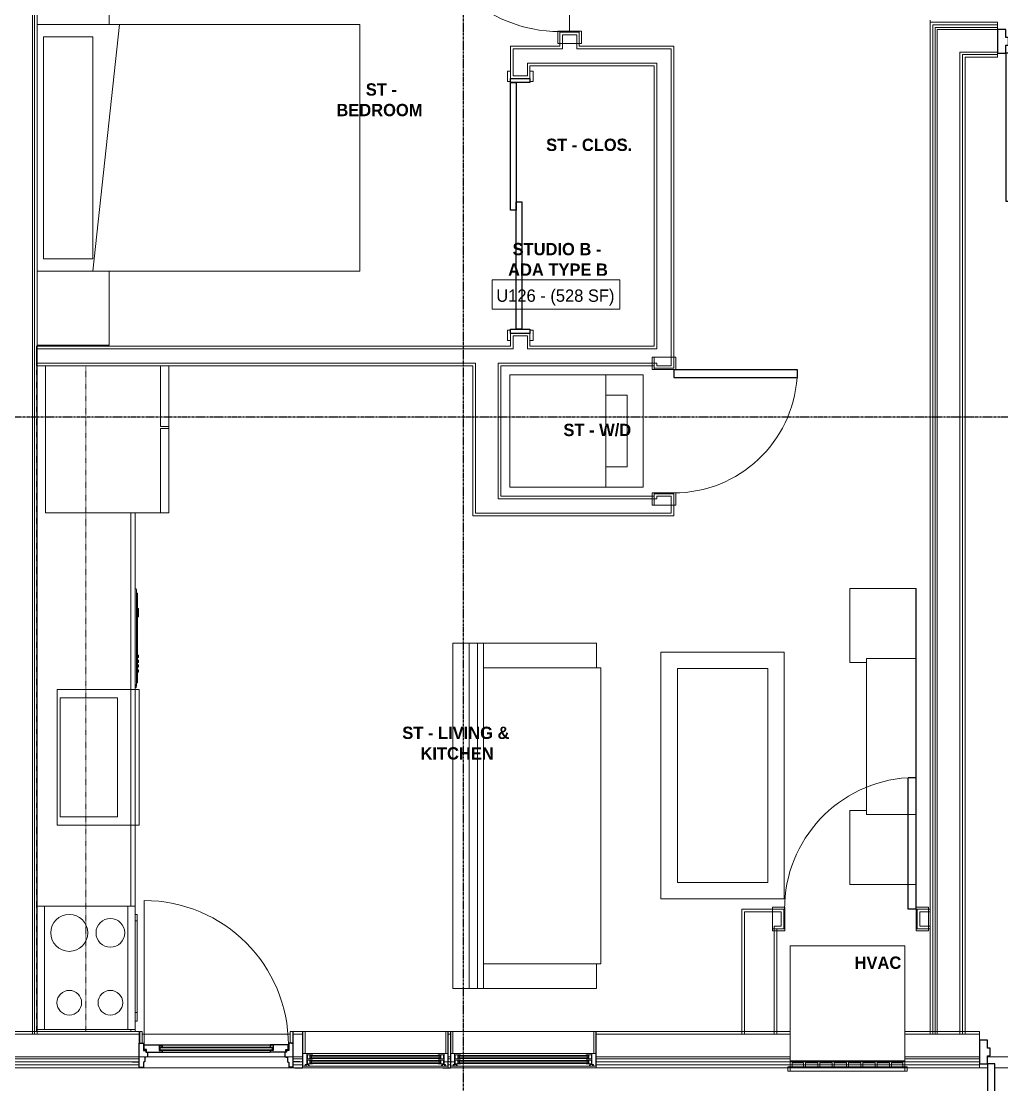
# Model space of a CAD drawing. Header units: inches. Extents: x -4093 to -1777, y 9773 to 12264.
# Drawn here: x -2935 to -2696.3, y 10004.8 to 10263.5 of the extents above; entities that cross this region are included whole.
import ezdxf

# ---------------------------------------------------------------- set-up
doc = ezdxf.new("R2010")
doc.units = ezdxf.units.IN
doc.header["$MEASUREMENT"] = 0
doc.linetypes.add('Dash', pattern=[0.25, 0.125, -0.125])
doc.linetypes.add('Grid Line 1_2_', pattern=[0.875, 0.5, -0.125, 0.125, -0.125])
for name, color, linetype, lineweight in [('0-1', 7, 'Continuous', 5), ('0-2', 7, 'Continuous', 9), ('A-AREA-IDEN', 2, 'Continuous', 9), ('A-DETL-GENF', 92, 'Continuous', 18), ('A-DETL-GENF-HDLN', 1, 'Dash', 9), ('A-DOOR-1', 7, 'Continuous', 9), ('A-DOOR-2', 10, 'Continuous', 30), ('A-DOOR-4', 31, 'Continuous', 9), ('A-DOOR-5', 31, 'Continuous', 30), ('A-DOOR-FRAM', 31, 'Continuous', 30), ('A-DOOR-FRAM-1', 10, 'Continuous', 30), ('A-DOOR-FRAM-2', 31, 'Continuous', 9), ('A-DOOR-GLAZ', 31, 'Continuous', 9), ('A-FLOR-1', 7, 'Continuous', 9), ('A-FLOR-2', 192, 'Continuous', 9), ('A-GENM', 5, 'Continuous', 9), ('A-GLAZ', 151, 'Continuous', 18), ('A-GLAZ-1', 151, 'Continuous', 9), ('A-GLAZ-2', 151, 'Continuous', 30), ('A-WALL', 113, 'Continuous', 18), ('A-WALL-1', 7, 'Continuous', 9), ('A-WALL-2', 250, 'Continuous', 18), ('A-WALL-3', 113, 'Continuous', 9), ('I-FURN', 30, 'Continuous', 9), ('I-FURN-1', 7, 'Continuous', 9), ('I-WALL-1', 7, 'Continuous', 9), ('P-SANR-FIXT-1', 7, 'Continuous', 9), ('Q-CASE-1', 7, 'Continuous', 9), ('Q-CASE-HDLN-1', 7, 'Dash', 9), ('Q-SPCQ-1', 7, 'Continuous', 9), ('S-GRID-1', 1, 'Grid Line 1_2_', 30)]:
    doc.layers.add(name, color=color, linetype=linetype, lineweight=lineweight)
doc.styles.add('Century Gothic', font='ufonts.com_century-gothic.ttf', dxfattribs={"height": 3})
doc.styles.add('Century Gothic_B', font='GOTHICB.TTF', dxfattribs={"height": 3})

# ---------------------------------------------------------------- blocks, each defined once
blk = doc.blocks.new('Entertainment_Center_14771 - Entertainment_Center_14771-3403083-BACKGROUND - 1ST FLOOR')
at = {"layer": 'I-FURN-1'}
for p, q in [((-18, 10), (-36, 10)), ((-36, 10), (-36, -6)), ((-34.85, 10.03), (-35.34, 10.03)), ((-35.34, 10.03), (-35.34, 10)), ((-34.85, 10), (-34.85, 10.03)), ((-18.66, 10.03), (-19.66, 10.03)), ((-19.66, 10.03), (-19.66, 10)), ((-18.66, 10), (-18.66, 10.03)), ((-18, 6), (-18, 10)), ((36, 10), (18, 10)), ((18, 10), (18, 6)), ((18.66, 10.03), (18.66, 10)), ((19.66, 10.03), (18.66, 10.03)), ((19.66, 10), (19.66, 10.03)), ((35.34, 10.03), (34.85, 10.03)), ((34.85, 10.03), (34.85, 10)), ((35.34, 10), (35.34, 10.03)), ((36, -6), (36, 10)), ((19, 6), (-19, 6)), ((-19, 6), (-19, -6)), ((19, -6), (19, 6)), ((-36, -6), (-19, -6)), ((-36, -6.13), (-36, -6)), ((-36, -6), (-19, -6)), ((-19, -6.13), (-36, -6.13)), ((-19, -6), (19, -6)), ((-19, -6.13), (-19, -6)), ((-19, -6), (19, -6)), ((19, -6.13), (-19, -6.13)), ((19, -6), (36, -6)), ((19, -6), (19, -6.13)), ((19, -6), (36, -6)), ((36, -6.13), (19, -6.13)), ((36, -6.13), (36, -6))]:
    blk.add_line(p, q, dxfattribs=at)
blk = doc.blocks.new('Couch-Both_Arms-Generic - 1-1372852-BACKGROUND - 1ST FLOOR')
at = {"layer": 'I-FURN'}
for p, q in [((-36, 18.5), (36, 18.5)), ((-36, 17.5), (-36, 18.5)), ((36, 18.5), (36, 17.5)), ((-42, 17.5), (-36, 17.5)), ((-42, -10), (-42, 17.5)), ((-36, 17.5), (-36, -10)), ((36, 17.5), (42, 17.5)), ((36, -10), (36, 17.5)), ((42, 17.5), (42, -10)), ((-42, -10), (42, -10)), ((-42, -13.5), (-42, -10)), ((42, -10), (42, -13.5)), ((-42, -11.5), (42, -11.5)), ((-42, -13.5), (42, -13.5)), ((42, -13.5), (-42, -13.5))]:
    blk.add_line(p, q, dxfattribs=at)
at = {"layer": 'I-FURN-1'}
for p, q in [((-42, -17.5), (-42, -13.5)), ((42, -13.5), (42, -17.5)), ((42, -17.5), (-42, -17.5))]:
    blk.add_line(p, q, dxfattribs=at)
blk = doc.blocks.new('Table-Coffee - one-1372853-BACKGROUND - 1ST FLOOR')
at = {"layer": 'I-FURN-1'}
for p, q in [((-29.28, 11.25), (30.72, 11.25)), ((-29.28, -18.75), (-29.28, 11.25)), ((30.72, 11.25), (30.72, -18.75)), ((26.72, 7.25), (-25.28, 7.25)), ((-25.28, 7.25), (-25.28, -14.75)), ((26.72, -14.75), (26.72, 7.25)), ((-25.28, -14.75), (26.72, -14.75)), ((30.72, -18.75), (-29.28, -18.75))]:
    blk.add_line(p, q, dxfattribs=at)
blk = doc.blocks.new('SLIDING - FLUSH - SLIDING - FLUSH - 5-0 x 6-8-3203586-BACKGROUND - 1ST FLOOR')
at = {"layer": 'A-DOOR-1'}
for p, q in [((-32.75, 3.25), (-30.25, 3.25)), ((-32.75, 2.5), (-32.75, 3.25)), ((-30.25, 3.25), (-30.25, 2.5)), ((30.25, 3.25), (32.75, 3.25)), ((30.25, 2.5), (30.25, 3.25)), ((32.75, 3.25), (32.75, 2.5)), ((-30.25, 2.5), (-32.75, 2.5)), ((32.75, 2.5), (30.25, 2.5)), ((-32.75, -2.25), (-30.25, -2.25)), ((-32.75, -3), (-32.75, -2.25)), ((-30.25, -2.25), (-30.25, -3)), ((30.25, -2.25), (32.75, -2.25)), ((30.25, -3), (30.25, -2.25)), ((32.75, -2.25), (32.75, -3)), ((-30.25, -3), (-32.75, -3)), ((32.75, -3), (30.25, -3))]:
    blk.add_line(p, q, dxfattribs=at)
at = {"layer": 'A-DOOR-2'}
for p, q in [((-1, -0.88), (-1, 0.5)), ((-1, 0.5), (30, 0.5)), ((30, 0.5), (30, -0.88)), ((-30, -2.25), (-30, -0.88)), ((-30, -0.88), (1, -0.88)), ((1, -2.25), (-30, -2.25)), ((30, -0.88), (-1, -0.88)), ((1, -0.88), (1, -2.25))]:
    blk.add_line(p, q, dxfattribs=at)
at = {"layer": 'A-DOOR-FRAM-1'}
for p, q in [((-31, -2.25), (-31, 2.5)), ((-31, 2.5), (-30, 2.5)), ((-30, 2.5), (-30, -2.25)), ((30, 2.5), (31, 2.5)), ((30, -2.25), (30, 2.5)), ((31, 2.5), (31, -2.25)), ((-30, -2.25), (-31, -2.25)), ((31, -2.25), (30, -2.25))]:
    blk.add_line(p, q, dxfattribs=at)
blk = doc.blocks.new('SWING - SINGLE - FLUSH - SWING - FLUSH - 2-10 x 6-8 - PRIVACY-4346066-BACKGROUND - 1ST FLOOR')
at = {"layer": 'A-DOOR-1'}
for p, q in [((-17, 2.87), (-20, 2.87)), ((-20, 2.87), (-20, -2.38)), ((-17, -2.38), (-17, 2.87)), ((20, 2.87), (17, 2.87)), ((17, 2.87), (17, -2.38)), ((20, -2.38), (20, 2.87)), ((-20, -2.38), (-17, -2.38)), ((-17, -2.38), (-20, -2.38)), ((-20, -2.38), (-20, -2.88)), ((-17, -2.88), (-17, -2.38)), ((17, -2.38), (20, -2.38)), ((20, -2.38), (17, -2.38)), ((17, -2.38), (17, -2.88)), ((20, -2.88), (20, -2.38)), ((-20, -2.88), (-17, -2.88)), ((17, -2.88), (20, -2.88))]:
    blk.add_line(p, q, dxfattribs=at)
blk.add_arc((17, 2.37), 34.07, 93.3657, 180, dxfattribs=at)
at = {"layer": 'A-DOOR-2'}
for p, q in [((15, 2.37), (15, 36.38)), ((17, 36.38), (15, 36.38)), ((17, 2.37), (17, 36.38)), ((17, 2.37), (15, 2.37))]:
    blk.add_line(p, q, dxfattribs=at)
blk = doc.blocks.new('SWING - SINGLE - FLUSH - SWING - FLUSH - 2-6 x 6-8 - PASSAGE-4346079-BACKGROUND - 1ST FLOOR')
at = {"layer": 'A-DOOR-1'}
for p, q in [((-18, 2.375), (-18, 2.875)), ((-18, 2.875), (-15, 2.875)), ((-15, 2.875), (-15, 2.375)), ((15, 2.375), (15, 2.875)), ((15, 2.875), (18, 2.875)), ((18, 2.875), (18, 2.375)), ((-18, 2.375), (-15, 2.375)), ((-18, -2.875), (-18, 2.375)), ((-15, 2.375), (-18, 2.375)), ((-15, 2.375), (-15, -2.875)), ((15, 2.375), (18, 2.375)), ((15, -2.875), (15, 2.375)), ((18, 2.375), (15, 2.375)), ((18, 2.375), (18, -2.875)), ((-15, -2.875), (-18, -2.875)), ((18, -2.875), (15, -2.875))]:
    blk.add_line(p, q, dxfattribs=at)
blk.add_arc((15, -2.375), 30.067, 180, 266.18593, dxfattribs=at)
at = {"layer": 'A-DOOR-2'}
for p, q in [((13, -2.375), (13, -32.375)), ((15, -2.375), (13, -2.375)), ((15, -2.375), (15, -32.375)), ((15, -32.375), (13, -32.375))]:
    blk.add_line(p, q, dxfattribs=at)
blk = doc.blocks.new('Bed-Standard - Queen 60_ x 79_-V7-BACKGROUND - 1ST FLOOR')
at = {"layer": 'I-FURN-1'}
for p, q in [((-19.31, 41.3), (40.69, 41.3)), ((-19.31, -37.2), (-19.31, 41.3)), ((40.69, 41.3), (40.69, -37.2)), ((40.69, -23.7), (-19.31, -17.13)), ((-16.31, -23.7), (37.69, -23.7)), ((-16.31, -35.7), (-16.31, -23.7)), ((37.69, -35.7), (37.69, -23.7)), ((-16.31, -35.7), (37.69, -35.7))]:
    blk.add_line(p, q, dxfattribs=at)
blk = doc.blocks.new('Stacked Washer and Dryer - 26_x25_ - Private-1352637-BACKGROUND - 1ST FLOOR')
at = {"layer": 'P-SANR-FIXT-1'}
for p, q in [((0, 13.625), (32.4375, 13.625)), ((0, 13.625), (0, -13.625)), ((23.34375, 13.625), (23.34375, -13.625)), ((32.4375, 13.625), (32.4375, -13.625)), ((23.34375, 8.75), (28.53125, 8.75)), ((28.53125, 8.75), (28.53125, -8.75)), ((28.53125, -8.75), (23.34375, -8.75)), ((32.4375, -13.625), (0, -13.625))]:
    blk.add_line(p, q, dxfattribs=at)
blk = doc.blocks.new('Table-Night Stand - 18_ x 18_ x 24_-1372838-BACKGROUND - 1ST FLOOR')
at = {"layer": 'I-FURN-1'}
for p, q in [((0.15, 0), (18.15, 0)), ((18.15, 0), (18.15, -17.5))]:
    blk.add_line(p, q, dxfattribs=at)
blk = doc.blocks.new('Table-Night Stand - 18_ x 18_ x 24_-V15-BACKGROUND - 1ST FLOOR')
at = {"layer": 'I-FURN-1'}
for p, q in [((0.15, 0), (18.15, 0)), ((0.15, -17.5), (0.15, 0))]:
    blk.add_line(p, q, dxfattribs=at)
blk = doc.blocks.new('OD_CW_Base Cabinet - OD_CW_Base Cabinet-3857750-BACKGROUND - 1ST FLOOR')
at = {"layer": 'Q-CASE-1'}
for p, q in [((0.74, 0), (1.24, 0)), ((31.24, 0), (126.94, 0))]:
    blk.add_line(p, q, dxfattribs=at)
blk = doc.blocks.new('OD_CW_Upper Cabinet - OD_CW_Upper Cabinet-4366988-BACKGROUND - 1ST FLOOR')
at = {"layer": 'Q-CASE-HDLN-1'}
for p, q in [((162.69, 24), (0.74, 24)), ((0.74, 24), (0.74, 12)), ((162.69, 12), (162.69, 24)), ((0.74, 12), (162.69, 12))]:
    blk.add_line(p, q, dxfattribs=at)
blk = doc.blocks.new('SWING - SINGLE - FLUSH - SWING - 32_ x 80_ - WITH ACOUSTICAL SEAL-4346071-BACKGROUND - 1ST FLOOR')
at = {"layer": 'A-DOOR-1'}
for p, q in [((-16, 2.87), (-19, 2.87)), ((-19, 2.87), (-19, -2.38)), ((-16, -2.38), (-16, 2.87)), ((19, 2.87), (16, 2.87)), ((16, 2.87), (16, -2.38)), ((19, -2.38), (19, 2.87)), ((-19, -2.38), (-16, -2.38)), ((-16, -2.38), (-19, -2.38)), ((-19, -2.38), (-19, -2.88)), ((-16, -2.88), (-16, -2.38)), ((16, -2.38), (19, -2.38)), ((19, -2.38), (16, -2.38)), ((16, -2.38), (16, -2.88)), ((19, -2.88), (19, -2.38)), ((-19, -2.88), (-16, -2.88)), ((16, -2.88), (19, -2.88))]:
    blk.add_line(p, q, dxfattribs=at)
blk.add_arc((16, 2.37), 32.07, 93.5759, 180, dxfattribs=at)
at = {"layer": 'A-DOOR-2'}
for p, q in [((14, 2.37), (14, 34.38)), ((16, 34.38), (14, 34.38)), ((16, 2.37), (16, 34.38)), ((16, 2.37), (14, 2.37))]:
    blk.add_line(p, q, dxfattribs=at)
blk = doc.blocks.new('Stainless Steel Farmhous Kitchen Sink - Stainless Steel Farmhous Kitchen Sink-4315883-BACKGROUND - 1ST FLOOR')
at = {"layer": 'P-SANR-FIXT-1'}
for p, q in [((-33, 22.2), (-33, 2.25)), ((0, 22.2), (-33, 22.2)), ((0, 2.25), (0, 22.2)), ((-31, 3), (-31, 16.96)), ((-31, 16.96), (-2, 16.96)), ((-2, 16.96), (-2, 3)), ((-2, 3), (-31, 3)), ((-33, 2.25), (0, 2.25))]:
    blk.add_line(p, q, dxfattribs=at)
blk = doc.blocks.new('Refrigerator_-_Side-by-Side_6047 - 36_ X 30_-1372843-BACKGROUND - 1ST FLOOR')
at = {"layer": 'Q-SPCQ-1'}
for p, q in [((-17.88, 15.58), (17.87, 15.58)), ((-17.88, -14.42), (-17.88, 15.58)), ((-17.88, 15.58), (-3.13, 15.58)), ((-17.88, 15.58), (-17.88, 13.58)), ((-3.13, 13.58), (-3.13, 15.58)), ((-2.63, 15.58), (17.87, 15.58)), ((-2.63, 15.58), (-2.63, 13.58)), ((17.87, 15.58), (17.87, -14.42)), ((17.87, 13.58), (17.87, 15.58)), ((-3.13, 13.58), (-17.88, 13.58)), ((17.87, 13.58), (-2.63, 13.58)), ((17.87, -14.42), (-17.88, -14.42))]:
    blk.add_line(p, q, dxfattribs=at)
blk = doc.blocks.new('CTR - 1st Phase - Unit Layouts_rvt-1-BACKGROUND - 1ST FLOOR')
at = {"layer": 'A-FLOR-1'}
for p, q in [((-2801.52, 10261.04), (-2801.52, 10295.04)), ((-2801.52, 10295.04), (-2801.52, 10261.04)), ((-2713.75, 10263.21), (-2713.75, 10263.71)), ((-2906.27, 10017.09), (-2906.15, 10017.09)), ((-2905.52, 10017.09), (-2869.52, 10017.09)), ((-2868.9, 10017.09), (-2868.77, 10017.09))]:
    blk.add_line(p, q, dxfattribs=at)
at = {"layer": 'A-WALL-1'}
for p, q in [((-2803.9, 10260.79), (-2803.9, 10257.41)), ((-2799.15, 10260.79), (-2803.9, 10260.79)), ((-2799.15, 10257.41), (-2799.15, 10260.79)), ((-2815.9, 10257.41), (-2815.9, 10249.54)), ((-2815.27, 10257.41), (-2815.9, 10257.41)), ((-2811.15, 10257.41), (-2815.27, 10257.41)), ((-2803.9, 10257.41), (-2811.15, 10257.41)), ((-2780.9, 10257.41), (-2799.15, 10257.41)), ((-2776.77, 10257.41), (-2780.9, 10257.41)), ((-2776.15, 10257.41), (-2776.77, 10257.41)), ((-2776.15, 10187.66), (-2776.15, 10257.41)), ((-2811.15, 10249.54), (-2811.15, 10252.66)), ((-2811.15, 10252.66), (-2780.9, 10252.66)), ((-2780.9, 10252.66), (-2780.9, 10187.66)), ((-2815.9, 10249.54), (-2811.15, 10249.54)), ((-2780.9, 10187.66), (-2780.9, 10184.41)), ((-2776.15, 10179.04), (-2776.15, 10187.66)), ((-2815.9, 10187.54), (-2815.9, 10184.41)), ((-2811.15, 10187.54), (-2815.9, 10187.54)), ((-2811.15, 10184.41), (-2811.15, 10187.54)), ((-2818.27, 10184.41), (-2931.27, 10184.41)), ((-2931.27, 10184.41), (-2931.27, 10179.66)), ((-2815.9, 10184.41), (-2818.27, 10184.41)), ((-2780.9, 10184.41), (-2811.15, 10184.41)), ((-2931.27, 10179.66), (-2929.09, 10179.66)), ((-2899.09, 10179.66), (-2825.02, 10179.66)), ((-2825.02, 10179.66), (-2825.02, 10147.92)), ((-2818.27, 10147.92), (-2818.27, 10179.66)), ((-2818.27, 10179.66), (-2780.9, 10179.66)), ((-2780.9, 10179.66), (-2780.9, 10179.04)), ((-2780.9, 10179.04), (-2776.15, 10179.04)), ((-2825.02, 10147.92), (-2825.02, 10143.79)), ((-2780.9, 10147.92), (-2818.27, 10147.92)), ((-2776.15, 10148.54), (-2780.9, 10148.54)), ((-2780.9, 10148.54), (-2780.9, 10147.92)), ((-2776.15, 10143.17), (-2776.15, 10148.54)), ((-2825.02, 10143.79), (-2825.02, 10143.17)), ((-2825.02, 10143.17), (-2780.9, 10143.17)), ((-2780.9, 10143.17), (-2776.77, 10143.17)), ((-2776.77, 10143.17), (-2776.15, 10143.17)), ((-2749.37, 10047.46), (-2751.06, 10047.46)), ((-2749.37, 10042.71), (-2749.37, 10047.46)), ((-2713.75, 10047.46), (-2716.87, 10047.46)), ((-2716.87, 10047.46), (-2716.87, 10042.71)), ((-2713.75, 10042.71), (-2713.75, 10047.46)), ((-2751.06, 10042.71), (-2749.37, 10042.71)), ((-2716.87, 10042.71), (-2713.75, 10042.71))]:
    blk.add_line(p, q, dxfattribs=at)
at = {"layer": 'A-WALL-2'}
for p, q in [((-2803.27, 10260.16), (-2803.27, 10257.41)), ((-2801.52, 10260.16), (-2803.27, 10260.16)), ((-2799.77, 10260.16), (-2801.52, 10260.16)), ((-2799.77, 10257.41), (-2799.77, 10260.16)), ((-2815.27, 10256.79), (-2815.27, 10250.16)), ((-2815.27, 10256.79), (-2811.77, 10256.79)), ((-2811.77, 10256.79), (-2811.15, 10256.79)), ((-2803.27, 10256.79), (-2811.15, 10256.79)), ((-2803.27, 10257.41), (-2803.27, 10256.79)), ((-2799.77, 10257.41), (-2799.77, 10256.79)), ((-2780.9, 10256.79), (-2799.77, 10256.79)), ((-2780.9, 10256.79), (-2780.27, 10256.79)), ((-2780.27, 10256.79), (-2776.77, 10256.79)), ((-2776.77, 10256.79), (-2776.77, 10187.66)), ((-2811.77, 10250.16), (-2811.77, 10253.29)), ((-2811.77, 10253.29), (-2811.15, 10253.29)), ((-2780.9, 10253.29), (-2811.15, 10253.29)), ((-2780.9, 10253.29), (-2780.27, 10253.29)), ((-2780.27, 10253.29), (-2780.27, 10187.66)), ((-2815.27, 10250.16), (-2813.52, 10250.16)), ((-2813.52, 10250.16), (-2811.77, 10250.16)), ((-2780.27, 10187.66), (-2780.27, 10183.79)), ((-2776.77, 10179.66), (-2776.77, 10187.66)), ((-2815.27, 10186.91), (-2815.27, 10184.41)), ((-2813.52, 10186.91), (-2815.27, 10186.91)), ((-2811.77, 10186.91), (-2813.52, 10186.91)), ((-2811.77, 10184.41), (-2811.77, 10186.91)), ((-2818.9, 10183.79), (-2931.27, 10183.79)), ((-2818.27, 10183.79), (-2818.9, 10183.79)), ((-2815.27, 10183.79), (-2818.27, 10183.79)), ((-2815.27, 10184.41), (-2815.27, 10183.79)), ((-2811.77, 10184.41), (-2811.77, 10183.79)), ((-2780.9, 10183.79), (-2811.77, 10183.79)), ((-2780.9, 10183.79), (-2780.27, 10183.79)), ((-2824.4, 10180.29), (-2931.27, 10180.29)), ((-2824.4, 10180.29), (-2824.4, 10179.66)), ((-2818.9, 10180.29), (-2818.9, 10179.66)), ((-2818.27, 10180.29), (-2818.9, 10180.29)), ((-2780.9, 10180.29), (-2818.27, 10180.29)), ((-2780.9, 10180.29), (-2780.27, 10180.29)), ((-2780.27, 10180.29), (-2780.27, 10179.66)), ((-2824.4, 10147.92), (-2824.4, 10179.66)), ((-2818.9, 10147.92), (-2818.9, 10179.66)), ((-2780.27, 10179.66), (-2778.52, 10179.66)), ((-2778.52, 10179.66), (-2776.77, 10179.66)), ((-2824.4, 10147.29), (-2824.4, 10147.92)), ((-2824.4, 10143.79), (-2824.4, 10147.29)), ((-2818.9, 10147.29), (-2818.9, 10147.92)), ((-2818.9, 10147.29), (-2780.9, 10147.29)), ((-2780.27, 10147.29), (-2780.9, 10147.29)), ((-2778.52, 10147.91), (-2780.27, 10147.91)), ((-2780.27, 10147.91), (-2780.27, 10147.29)), ((-2776.77, 10147.91), (-2778.52, 10147.91)), ((-2776.77, 10143.79), (-2776.77, 10147.91)), ((-2824.4, 10143.79), (-2780.9, 10143.79)), ((-2780.27, 10143.79), (-2780.9, 10143.79)), ((-2776.77, 10143.79), (-2780.27, 10143.79)), ((-2758.94, 10046.83), (-2758.94, 10017.08)), ((-2758.94, 10046.83), (-2751.69, 10046.83)), ((-2751.69, 10046.83), (-2751.06, 10046.83)), ((-2750, 10046.83), (-2751.06, 10046.83)), ((-2750, 10045.08), (-2750, 10046.83)), ((-2716.25, 10046.83), (-2716.25, 10045.08)), ((-2713.75, 10046.83), (-2716.25, 10046.83)), ((-2751.69, 10043.33), (-2751.69, 10017.08)), ((-2751.69, 10043.33), (-2751.06, 10043.33)), ((-2751.06, 10043.33), (-2750, 10043.33)), ((-2750, 10043.33), (-2750, 10045.08)), ((-2716.25, 10045.08), (-2716.25, 10043.33)), ((-2716.25, 10043.33), (-2713.75, 10043.33))]:
    blk.add_line(p, q, dxfattribs=at)
at = {"layer": 'I-WALL-1'}
for p, q in [((-2758.94, 10047.46), (-2759.56, 10047.46)), ((-2759.56, 10047.46), (-2759.56, 10017.08)), ((-2751.06, 10047.46), (-2758.94, 10047.46)), ((-2751.06, 10017.08), (-2751.06, 10042.71)), ((-2759.56, 10017.08), (-2751.06, 10017.08))]:
    blk.add_line(p, q, dxfattribs=at)
at = {"layer": 'Q-CASE-1'}
for p, q in [((-2908.27, 10143.91), (-2908.27, 10048.21)), ((-2908.27, 10048.21), (-2908.27, 10143.91)), ((-2907.27, 10143.91), (-2907.27, 10048.21)), ((-2908.27, 10018.21), (-2908.27, 10017.71)), ((-2908.27, 10017.71), (-2908.27, 10018.21)), ((-2907.27, 10018.21), (-2907.27, 10017.71))]:
    blk.add_line(p, q, dxfattribs=at)
at = {"layer": 'Q-SPCQ-1'}
for p, q in [((-2907.1, 10125.41), (-2907.27, 10125.41)), ((-2906.9, 10102.49), (-2906.9, 10125.22)), ((-2906.65, 10124.32), (-2906.9, 10124.32)), ((-2906.65, 10124.32), (-2906.65, 10102.51)), ((-2906.4, 10120.59), (-2906.65, 10120.59)), ((-2906.4, 10120.59), (-2906.4, 10119.61)), ((-2906.65, 10118.62), (-2906.4, 10118.62)), ((-2906.4, 10119.61), (-2906.4, 10118.62)), ((-2906.4, 10109.26), (-2906.65, 10109.26)), ((-2906.65, 10108.67), (-2906.4, 10108.67)), ((-2906.4, 10108.08), (-2906.65, 10108.08)), ((-2906.65, 10107.49), (-2906.4, 10107.49)), ((-2906.4, 10109.26), (-2906.4, 10108.67)), ((-2906.4, 10108.08), (-2906.4, 10107.49)), ((-2906.4, 10106.9), (-2906.65, 10106.9)), ((-2906.65, 10106.31), (-2906.4, 10106.31)), ((-2906.4, 10105.72), (-2906.65, 10105.72)), ((-2906.65, 10105.13), (-2906.4, 10105.13)), ((-2906.4, 10106.9), (-2906.4, 10106.31)), ((-2906.4, 10105.72), (-2906.4, 10105.13)), ((-2906.65, 10102.51), (-2906.9, 10102.51)), ((-2906.9, 10101.61), (-2906.9, 10102.49)), ((-2907.27, 10101.41), (-2907.1, 10101.41)), ((-2931.09, 10048.21), (-2929.27, 10048.21)), ((-2929.27, 10048.21), (-2909.02, 10048.21)), ((-2929.27, 10018.21), (-2929.27, 10048.21)), ((-2909.02, 10018.21), (-2909.02, 10048.21)), ((-2907.27, 10048.21), (-2909.02, 10048.21)), ((-2909.02, 10048.21), (-2909.02, 10018.21)), ((-2907.27, 10048.21), (-2907.27, 10018.21)), ((-2906.77, 10046.21), (-2907.27, 10046.21)), ((-2906.77, 10046.21), (-2906.77, 10044.6)), ((-2906.77, 10044.6), (-2907.27, 10044.6)), ((-2906.77, 10044.6), (-2906.77, 10022.34)), ((-2907.27, 10022.34), (-2906.77, 10022.34)), ((-2906.77, 10022.34), (-2906.77, 10020.21)), ((-2907.27, 10020.21), (-2906.77, 10020.21)), ((-2929.27, 10018.21), (-2931.09, 10018.21)), ((-2909.02, 10018.21), (-2929.27, 10018.21)), ((-2909.02, 10018.21), (-2907.27, 10018.21))]:
    blk.add_line(p, q, dxfattribs=at)
for centre, radius, start, end in [((-2907.1, 10125.22), 0.197, 0, 90), ((-2907.1, 10125.22), 0.197, 15, 75), ((-2907.97, 10102.49), 1.07, 310.8739, 0), ((-2907.1, 10101.61), 0.197, 270, 0), ((-2923.27, 10041.71), 4.5, 90, 270), ((-2923.27, 10041.71), 4.5, 270, 90), ((-2913.27, 10041.71), 3.5, 90, 270), ((-2913.27, 10041.71), 3.5, 270, 90), ((-2923.27, 10024.71), 3, 90, 270), ((-2923.27, 10024.71), 3, 270, 90), ((-2913.27, 10024.71), 3, 90, 270), ((-2913.27, 10024.71), 3, 270, 90)]:
    blk.add_arc(centre, radius, start, end, dxfattribs=at)
at = {"layer": '0-2'}
for name, p, rotation in [('SWING - SINGLE - FLUSH - SWING - FLUSH - 2-10 x 6-8 - PRIVACY-4346066-BACKGROUND - 1ST FLOOR', (-2801.52, 10278.04), 89.99999999996666), ('Table-Night Stand - 18_ x 18_ x 24_-V15-BACKGROUND - 1ST FLOOR', (-2913.59, 10280.81), 269.9999999999712), ('Bed-Standard - Queen 60_ x 79_-V7-BACKGROUND - 1ST FLOOR', (-2893.88, 10243.35), 269.9999999999712), ('SLIDING - FLUSH - SLIDING - FLUSH - 5-0 x 6-8-3203586-BACKGROUND - 1ST FLOOR', (-2813.65, 10218.54), 269.9999999999539), ('Table-Night Stand - 18_ x 18_ x 24_-1372838-BACKGROUND - 1ST FLOOR', (-2913.59, 10202.81), 269.9999999999712), ('SWING - SINGLE - FLUSH - SWING - FLUSH - 2-6 x 6-8 - PASSAGE-4346079-BACKGROUND - 1ST FLOOR', (-2778.52, 10163.79), 90.00000000002517), ('OD_CW_Upper Cabinet - OD_CW_Upper Cabinet-4366988-BACKGROUND - 1ST FLOOR', (-2907.27, 10016.98), 90.0000000000159), ('Refrigerator_-_Side-by-Side_6047 - 36_ X 30_-1372843-BACKGROUND - 1ST FLOOR', (-2914.66, 10161.79), 270.0000000000072), ('OD_CW_Base Cabinet - OD_CW_Base Cabinet-3857750-BACKGROUND - 1ST FLOOR', (-2907.27, 10016.98), 89.99999999999541), ('Entertainment_Center_14771 - Entertainment_Center_14771-3403083-BACKGROUND - 1ST FLOOR', (-2723.27, 10089.47), 89.99999999999282), ('Couch-Both_Arms-Generic - 1-1372852-BACKGROUND - 1ST FLOOR', (-2812.42, 10070.16), 269.9999999999955), ('Table-Coffee - one-1372853-BACKGROUND - 1ST FLOOR', (-2768.02, 10079.27), 89.99999999999918), ('Stainless Steel Farmhous Kitchen Sink - Stainless Steel Farmhous Kitchen Sink-4315883-BACKGROUND - 1ST FLOOR', (-2928.47, 10067.91), 270.0000000000081)]:
    blk.add_blockref(name, p, dxfattribs=dict(at, rotation=rotation))
for name, p in [('Stacked Washer and Dryer - 26_x25_ - Private-1352637-BACKGROUND - 1ST FLOOR', (-2816.02, 10163.79)), ('SWING - SINGLE - FLUSH - SWING - 32_ x 80_ - WITH ACOUSTICAL SEAL-4346071-BACKGROUND - 1ST FLOOR', (-2733.12, 10045.08))]:
    blk.add_blockref(name, p, dxfattribs=at)
blk = doc.blocks.new('CTR - 1st Phase - Common Walls_rvt-1-BACKGROUND - 1ST FLOOR')
at = {"layer": 'A-WALL-2'}
for p, q in [((-2932.21, 10017.09), (-2932.21, 10373.41)), ((-2931.71, 10017.09), (-2931.71, 10373.41))]:
    blk.add_line(p, q, dxfattribs=at)
at = {"layer": 'I-WALL-1'}
for p, q in [((-2931.09, 10017.09), (-2931.09, 10334.66)), ((-2939.96, 10017.09), (-2931.09, 10017.09))]:
    blk.add_line(p, q, dxfattribs=at)
blk = doc.blocks.new('HOLLOW METAL - STAIR DOOR 3-0 x 7-0-2683074-BACKGROUND - 1ST FLOOR')
at = {"layer": 'A-DOOR-1'}
blk.add_arc((18, 3.5), 36, 90, 180, dxfattribs=at)
at = {"layer": 'A-DOOR-2'}
for p, q in [((18, 39.5), (16.25, 39.5)), ((16.25, 39.5), (16.25, 3.5)), ((18, 3.5), (18, 39.5)), ((16.25, 3.5), (18, 3.5))]:
    blk.add_line(p, q, dxfattribs=at)
at = {"layer": 'A-DOOR-FRAM-1'}
for p, q in [((-18, 3.5), (-20, 3.5)), ((-20, 3.5), (-20, -2.25)), ((-18, 1.5625), (-18, 3.5)), ((18, 3.5), (18, 1.5625)), ((20, 3.5), (18, 3.5)), ((20, -2.25), (20, 3.5)), ((-17.375, 1.5625), (-18, 1.5625)), ((-17.375, -0.3125), (-17.375, 1.5625)), ((18, 1.5625), (17.375, 1.5625)), ((17.375, 1.5625), (17.375, -0.3125)), ((-20, -2.25), (-18, -2.25)), ((-18, -2.25), (-18, -0.3125)), ((-18, -0.3125), (-17.375, -0.3125)), ((17.375, -0.3125), (18, -0.3125)), ((18, -0.3125), (18, -2.25)), ((18, -2.25), (20, -2.25))]:
    blk.add_line(p, q, dxfattribs=at)
blk = doc.blocks.new('CTR - 1st Phase -Stairs _ Elevators_rvt-1-BACKGROUND - 1ST FLOOR')
at = {"layer": 'A-WALL-2'}
for p, q in [((-2713.12, 10261.96), (-2713.12, 10262.59)), ((-2713.12, 10262.59), (-2697.32, 10262.59)), ((-2713.12, 10254.71), (-2713.12, 10261.96)), ((-2712.5, 10261.46), (-2712.5, 10261.96)), ((-2712.5, 10261.96), (-2697.32, 10261.96)), ((-2712.5, 10254.71), (-2712.5, 10261.46)), ((-2712, 10255.96), (-2712, 10261.46)), ((-2712, 10261.46), (-2697.32, 10261.46)), ((-2712, 10254.71), (-2712, 10255.96)), ((-2706.5, 10255.34), (-2706.5, 10255.96)), ((-2706.5, 10255.96), (-2697.32, 10255.96)), ((-2706.5, 10254.71), (-2706.5, 10255.34)), ((-2705.87, 10254.71), (-2705.87, 10255.34)), ((-2705.87, 10255.34), (-2697.32, 10255.34)), ((-2713.12, 10254.71), (-2713.12, 10017.09)), ((-2712.5, 10254.71), (-2712.5, 10017.09)), ((-2712, 10254.71), (-2712, 10017.09)), ((-2706.5, 10254.71), (-2706.5, 10017.09)), ((-2705.87, 10254.71), (-2705.87, 10017.09))]:
    blk.add_line(p, q, dxfattribs=at)
at = {"layer": 'I-WALL-1'}
for p, q in [((-2697.32, 10263.21), (-2713.75, 10263.21)), ((-2713.75, 10263.21), (-2713.75, 10262.59)), ((-2697.32, 10261.46), (-2697.32, 10263.21)), ((-2713.75, 10262.59), (-2713.75, 10254.71)), ((-2697.32, 10254.71), (-2697.32, 10255.71)), ((-2713.75, 10254.71), (-2713.75, 10017.09)), ((-2705.25, 10017.09), (-2705.25, 10254.71)), ((-2705.25, 10254.71), (-2697.32, 10254.71)), ((-2713.75, 10017.09), (-2705.25, 10017.09))]:
    blk.add_line(p, q, dxfattribs=at)
at = {"layer": '0-2', "rotation": 180}
blk.add_blockref('HOLLOW METAL - STAIR DOOR 3-0 x 7-0-2683074-BACKGROUND - 1ST FLOOR', (-2677.32, 10259.21), dxfattribs=at)
blk = doc.blocks.new('CTR - 1st Phase - Structure_rvt-1-BACKGROUND - 1ST FLOOR')
at = {"layer": 'S-GRID-1'}
for p, q in [((-2827.32, 9772.61), (-2827.32, 12247.5)), ((-1777.25, 10167.19), (-4076.95, 10167.19))]:
    blk.add_line(p, q, dxfattribs=at)
blk = doc.blocks.new('Bayer Built Door - VISTAGRANDE FLUSH _LH_ - 37-1_2__ x 81-3_4__ - 1ST FLOOR-3294966-BACKGROUND - 1ST FLOOR')
at = {"layer": 'A-DOOR-4'}
blk.add_line((17.56, -1.16), (17.56, -36.28), dxfattribs=at)
blk.add_arc((17.56, -1.16), 35.13, 180, 270, dxfattribs=at)
at = {"layer": 'A-DOOR-5'}
for p, q in [((-16.95, 0.56), (-16.95, -0.08)), ((-16.95, 0.56), (-13.13, 0.56)), ((-13.87, 0.16), (-13.13, 0.16)), ((-13.87, -1.16), (-13.87, 0.16)), ((-13.13, 0.25), (-13.16, 0.56)), ((13.12, 0.56), (-13.13, 0.56)), ((-13.13, 0.16), (-13.13, 0.25)), ((13.12, 0.25), (13.16, 0.56)), ((13.12, 0.16), (13.12, 0.25)), ((13.87, 0.16), (13.12, 0.16)), ((16.95, 0.56), (13.12, 0.56)), ((13.87, -1.16), (13.87, 0.16)), ((16.95, 0.56), (16.95, -0.08)), ((-16.95, -0.08), (-17.56, -0.09)), ((-17.56, -0.09), (-17.56, -1.16)), ((-17.56, -1.16), (-13.13, -1.16)), ((-13.13, -0.59), (-13.87, -0.59)), ((-13.87, -1.09), (-13.36, -1.09)), ((-13.87, -1.16), (-13.87, -1.09)), ((-13.36, -1.09), (-13.16, -0.84)), ((-13.16, -0.84), (-13.13, -0.66)), ((13.12, -1.16), (-13.13, -1.16)), ((-13.13, -0.66), (-13.13, -0.59)), ((13.12, -0.59), (13.87, -0.59)), ((13.12, -0.66), (13.12, -0.59)), ((13.16, -0.84), (13.12, -0.66)), ((17.56, -1.16), (13.12, -1.16)), ((13.36, -1.09), (13.16, -0.84)), ((13.87, -1.09), (13.36, -1.09)), ((13.87, -1.16), (13.87, -1.09)), ((16.95, -0.08), (17.56, -0.09)), ((17.56, -0.09), (17.56, -1.16))]:
    blk.add_line(p, q, dxfattribs=at)
at = {"layer": 'A-DOOR-FRAM'}
for p, q in [((-20.38, 2.94), (-18.75, 2.94)), ((-18.75, 4.25), (-18.75, -1.63)), ((-18.75, 4.25), (-17.72, 4.25)), ((-17.72, 3.13), (-17.72, 4.25)), ((-17.38, 2.89), (-17.72, 3.13)), ((-17.38, 1.89), (-17.38, 2.89)), ((17.38, 2.89), (17.72, 3.13)), ((17.38, 1.89), (17.38, 2.89)), ((17.72, 3.13), (17.72, 4.25)), ((18.75, 4.25), (17.72, 4.25)), ((18.75, 4.25), (18.75, -1.63)), ((20.37, 2.94), (18.75, 2.94)), ((-17.72, 0.16), (-17.14, 0.16)), ((-17.72, -1.63), (-17.72, 0.16)), ((-16.69, 1.73), (-17.38, 1.89)), ((-17.14, 0.16), (-17.14, 0.59)), ((-17.14, 0.59), (-16.69, 0.59)), ((-16.69, 0.59), (-16.69, 1.73)), ((16.69, 1.73), (17.38, 1.89)), ((16.69, 0.59), (16.69, 1.73)), ((17.14, 0.59), (16.69, 0.59)), ((17.14, 0.16), (17.14, 0.59)), ((17.72, 0.16), (17.14, 0.16)), ((17.72, -1.63), (17.72, 0.16)), ((-18.37, -1.63), (-18.75, -1.63)), ((-18.75, -1.63), (-17.72, -1.63)), ((18.75, -1.63), (17.72, -1.63))]:
    blk.add_line(p, q, dxfattribs=at)
at = {"layer": 'A-DOOR-FRAM-2'}
for p, q in [((-18, -1.63), (-18.63, -1.63)), ((-18.63, -1.63), (-18.63, -4.44)), ((-18, -4.44), (-18, -1.63)), ((18.62, -1.63), (18, -1.63)), ((18, -1.63), (18, -4.44)), ((18.62, -4.44), (18.62, -1.63)), ((-18.63, -4.44), (-18, -4.44)), ((18, -4.44), (18.62, -4.44))]:
    blk.add_line(p, q, dxfattribs=at)
at = {"layer": 'A-DOOR-GLAZ'}
for p, q in [((13.12, 0.16), (-13.13, 0.16)), ((-13.13, 0), (-13.87, 0)), ((-13.87, -0.44), (-13.13, -0.44)), ((-13.66, 0), (-13.66, -0.44)), ((13.12, 0), (-13.13, 0)), ((13.12, -0.44), (-13.13, -0.44)), ((13.12, -0.59), (-13.13, -0.59)), ((13.12, 0), (13.87, 0)), ((13.87, -0.44), (13.12, -0.44)), ((13.66, 0), (13.66, -0.44))]:
    blk.add_line(p, q, dxfattribs=at)
blk = doc.blocks.new('Window-Double_Hung-Marvin-Essential - 2-WIDE _TEMP LOW R_ ALL L_ ESDH3066-3454285-BACKGROUND - 1ST FLOOR')
at = {"layer": 'A-DETL-GENF'}
for p, q in [((-19.25, 2.98), (-19.25, 2.94)), ((-17.75, 2.98), (-19.25, 2.98)), ((-19.25, 2.94), (-17.9, 2.94)), ((-17.9, 2.94), (-17.9, 2.83)), ((-17.9, 2.83), (-17.75, 2.83)), ((-17.75, 4.03), (-17.16, 4.03)), ((-17.75, 4.03), (-17.75, 0.94)), ((-17.08, 3.62), (-17.16, 4.03)), ((-17.08, 3.62), (-16.19, 3.62)), ((-16.85, 4), (-16.85, 3.62)), ((-16.3, 4), (-16.85, 4)), ((-16.38, 3.52), (-16.72, 3.52)), ((-16.72, 3.52), (-16.72, 0.94)), ((-15.34, 3.44), (-16.56, 3.44)), ((-16.56, 2.5), (-16.56, 3.44)), ((-16.38, 3.62), (-16.38, 3.52)), ((-16.3, 3.76), (-16.3, 4)), ((-16.18, 3.76), (-16.3, 3.76)), ((-16.19, 3.72), (-16.1, 3.72)), ((-16.19, 3.62), (-16.19, 3.72)), ((-16.18, 3.97), (-16.1, 3.97)), ((-16.18, 3.97), (-16.18, 3.76)), ((-16.1, 3.72), (-16.1, 3.97)), ((-15.94, 2.62), (-15.94, 3.34)), ((-15.94, 3.34), (-15.28, 3.34)), ((-15.28, 2.62), (-15.94, 2.62)), ((15.84, 3.32), (-15.84, 3.32)), ((-15.84, 2.63), (-15.84, 3.32)), ((15.84, 3.2), (-15.84, 3.2)), ((15.84, 2.76), (-15.84, 2.76)), ((15.84, 2.63), (-15.84, 2.63)), ((-15.54, 2.76), (-15.54, 3.2)), ((-15.34, 3.44), (-15.28, 3.38)), ((-15.28, 3.34), (-15.28, 3.38)), ((-15.28, 2.56), (-15.28, 2.62)), ((15.34, 3.44), (15.28, 3.38)), ((15.28, 3.34), (15.28, 3.38)), ((15.94, 3.34), (15.28, 3.34)), ((15.28, 2.56), (15.28, 2.62)), ((15.28, 2.62), (15.94, 2.62)), ((15.34, 3.44), (16.56, 3.44)), ((15.54, 2.76), (15.54, 3.2)), ((15.84, 2.63), (15.84, 3.32)), ((15.94, 2.62), (15.94, 3.34)), ((16.18, 3.97), (16.1, 3.97)), ((16.1, 3.72), (16.1, 3.97)), ((16.19, 3.72), (16.1, 3.72)), ((16.18, 3.97), (16.18, 3.76)), ((16.18, 3.76), (16.3, 3.76)), ((16.19, 3.62), (16.19, 3.72)), ((17.08, 3.62), (16.19, 3.62)), ((16.3, 3.76), (16.3, 4)), ((16.3, 4), (16.85, 4)), ((16.38, 3.62), (16.38, 3.52)), ((16.38, 3.52), (16.72, 3.52)), ((16.56, 2.5), (16.56, 3.44)), ((16.72, 3.52), (16.72, 0.94)), ((16.85, 4), (16.85, 3.62)), ((17.08, 3.62), (17.16, 4.03)), ((17.75, 4.03), (17.16, 4.03)), ((17.75, 4.03), (17.75, 0.94)), ((17.75, 2.98), (19.25, 2.98)), ((17.9, 2.83), (17.75, 2.83)), ((17.9, 2.94), (17.9, 2.83)), ((19.25, 2.94), (17.9, 2.94)), ((19.25, 2.98), (19.25, 2.94)), ((-16.72, 0.94), (-17.75, 0.94)), ((-16.56, 2.5), (-15.34, 2.5)), ((-15.34, 2.22), (-16.56, 2.22)), ((-16.56, 1.28), (-16.56, 2.22)), ((-16.56, 1.28), (-15.34, 1.28)), ((-15.94, 1.4), (-15.94, 2.12)), ((-15.94, 2.12), (-15.28, 2.12)), ((-15.28, 1.4), (-15.94, 1.4)), ((15.84, 2.1), (-15.84, 2.1)), ((-15.84, 1.41), (-15.84, 2.1)), ((15.84, 1.98), (-15.84, 1.98)), ((15.84, 1.54), (-15.84, 1.54)), ((15.84, 1.41), (-15.84, 1.41)), ((-15.54, 1.54), (-15.54, 1.98)), ((-15.34, 2.5), (-15.28, 2.56)), ((-15.34, 2.22), (-15.28, 2.16)), ((-15.34, 1.28), (-15.28, 1.34)), ((-15.28, 2.12), (-15.28, 2.16)), ((-15.28, 1.34), (-15.28, 1.4)), ((15.34, 2.5), (15.28, 2.56)), ((15.34, 2.22), (15.28, 2.16)), ((15.28, 2.12), (15.28, 2.16)), ((15.94, 2.12), (15.28, 2.12)), ((15.28, 1.34), (15.28, 1.4)), ((15.28, 1.4), (15.94, 1.4)), ((15.34, 1.28), (15.28, 1.34)), ((16.56, 2.5), (15.34, 2.5)), ((15.34, 2.22), (16.56, 2.22)), ((16.56, 1.28), (15.34, 1.28)), ((15.54, 1.54), (15.54, 1.98)), ((15.84, 1.41), (15.84, 2.1)), ((15.94, 1.4), (15.94, 2.12)), ((16.56, 1.28), (16.56, 2.22)), ((16.72, 0.94), (17.75, 0.94))]:
    blk.add_line(p, q, dxfattribs=at)
at = {"layer": 'A-DETL-GENF-HDLN'}
blk.add_line((16.1, 3.97), (-16.5, 3.97), dxfattribs=at)
at = {"layer": 'A-GLAZ'}
for p, q in [((-17.13, 0.91), (-17.13, -4.44)), ((17.12, -4.44), (17.12, 0.91)), ((-17.13, -4.44), (-17.75, -4.44)), ((17.12, -4.44), (17.75, -4.44))]:
    blk.add_line(p, q, dxfattribs=at)
at = {"layer": 'A-GLAZ-1'}
for p, q in [((17.75, 4.03), (-17.75, 4.03)), ((19.62, 4.5), (17.75, 4.5)), ((17.75, 4.5), (17.75, 4.44)), ((17.75, 4.44), (19.62, 4.44)), ((19.62, 4.44), (19.62, 4.5)), ((-17.75, 0.94), (17.75, 0.94)), ((-17.75, -4.44), (17.75, -4.44))]:
    blk.add_line(p, q, dxfattribs=at)
at = {"layer": 'A-GLAZ-2'}
for p, q in [((-17.75, 4.03), (-17.75, 0.94)), ((17.75, 0.94), (17.75, 4.03)), ((-17.75, 0.91), (-17.75, -4.44)), ((17.75, -4.44), (17.75, 0.91))]:
    blk.add_line(p, q, dxfattribs=at)
blk = doc.blocks.new('V-Series_EWC4_SPVU_RFA_2015 - 1ST FLOOR-2484708-BACKGROUND - 1ST FLOOR')
at = {"layer": 'A-GENM'}
for p, q in [((-3126.69, 12090.69), (-3127.25, 12090.69)), ((-3127.25, 12090.69), (-3127.25, 12089.69)), ((-3127.25, 12089.69), (-3126.69, 12089.69)), ((-3098.81, 12090.69), (-3126.69, 12090.69)), ((-3126.69, 12090.69), (-3126.69, 12089.69)), ((-3126.69, 12089.69), (-3126.69, 12090.69)), ((-3126.69, 12089.69), (-3098.81, 12089.69)), ((-3126.69, 12089.69), (-3126.69, 12060.25)), ((-3126.25, 12089.69), (-3126.69, 12089.69)), ((-3126.25, 12088.69), (-3126.25, 12089.69)), ((-3122.95, 12089.69), (-3123.45, 12089.69)), ((-3123.45, 12089.69), (-3123.45, 12088.69)), ((-3122.95, 12088.69), (-3122.95, 12089.69)), ((-3119.47, 12089.69), (-3119.97, 12089.69)), ((-3119.97, 12089.69), (-3119.97, 12088.69)), ((-3119.47, 12088.69), (-3119.47, 12089.69)), ((-3115.98, 12089.69), (-3116.48, 12089.69)), ((-3116.48, 12089.69), (-3116.48, 12088.69)), ((-3115.98, 12088.69), (-3115.98, 12089.69)), ((-3112.5, 12089.69), (-3113, 12089.69)), ((-3113, 12089.69), (-3113, 12088.69)), ((-3112.5, 12088.69), (-3112.5, 12089.69)), ((-3109.01, 12089.69), (-3109.51, 12089.69)), ((-3109.51, 12089.69), (-3109.51, 12088.69)), ((-3109.01, 12088.69), (-3109.01, 12089.69)), ((-3105.53, 12089.69), (-3106.03, 12089.69)), ((-3106.03, 12089.69), (-3106.03, 12088.69)), ((-3105.53, 12088.69), (-3105.53, 12089.69)), ((-3102.05, 12089.69), (-3102.55, 12089.69)), ((-3102.55, 12089.69), (-3102.55, 12088.69)), ((-3102.05, 12088.69), (-3102.05, 12089.69)), ((-3098.81, 12089.69), (-3099.25, 12089.69)), ((-3099.25, 12089.69), (-3099.25, 12088.69)), ((-3098.81, 12089.69), (-3098.81, 12090.69)), ((-3098.25, 12090.69), (-3098.81, 12090.69)), ((-3098.81, 12090.69), (-3098.81, 12089.69)), ((-3098.81, 12089.69), (-3098.25, 12089.69)), ((-3098.81, 12060.25), (-3098.81, 12089.69)), ((-3098.25, 12089.69), (-3098.25, 12090.69)), ((-3123.45, 12088.69), (-3126.25, 12088.69)), ((-3119.97, 12088.69), (-3122.95, 12088.69)), ((-3116.48, 12088.69), (-3119.47, 12088.69)), ((-3113, 12088.69), (-3115.98, 12088.69)), ((-3109.51, 12088.69), (-3112.5, 12088.69)), ((-3106.03, 12088.69), (-3109.01, 12088.69)), ((-3102.55, 12088.69), (-3105.53, 12088.69)), ((-3099.25, 12088.69), (-3102.05, 12088.69)), ((-3126.69, 12060.25), (-3098.81, 12060.25))]:
    blk.add_line(p, q, dxfattribs=at)
blk = doc.blocks.new('STOREFRONT DOOR B - ALUM_ STILE W_ GLASS INSET-2790180-BACKGROUND - 1ST FLOOR')
at = {"layer": 'A-DOOR-4'}
blk.add_arc((18, 3.6875), 36, 90, 180, dxfattribs=at)
at = {"layer": 'A-DOOR-5'}
for p, q in [((18, 39.6875), (16.25, 39.6875)), ((16.25, 39.6875), (16.25, 3.6875)), ((18, 3.6875), (18, 39.6875)), ((16.25, 3.6875), (18, 3.6875))]:
    blk.add_line(p, q, dxfattribs=at)
at = {"layer": 'A-DOOR-FRAM'}
for p, q in [((-18, 3.6875), (-20, 3.6875)), ((-20, 3.6875), (-20, -2.0625)), ((-18, 1.75), (-18, 3.6875)), ((18, 3.6875), (18, 1.75)), ((20, 3.6875), (18, 3.6875)), ((20, -2.0625), (20, 3.6875)), ((-17.375, 1.75), (-18, 1.75)), ((-17.375, -0.125), (-17.375, 1.75)), ((18, 1.75), (17.375, 1.75)), ((17.375, 1.75), (17.375, -0.125)), ((-20, -2.0625), (-18, -2.0625)), ((-18, -2.0625), (-18, -0.125)), ((-18, -0.125), (-17.375, -0.125)), ((17.375, -0.125), (18, -0.125)), ((18, -0.125), (18, -2.0625)), ((18, -2.0625), (20, -2.0625))]:
    blk.add_line(p, q, dxfattribs=at)

msp = doc.modelspace()

# ---------------------------------------------------------------- linework, layer by layer
at = {"layer": 'A-AREA-IDEN', "flags": 128}
msp.add_lwpolyline([(-2820.34, 10200.55), (-2789.25, 10200.55), (-2789.25, 10193.39), (-2820.34, 10193.39)], close=True, dxfattribs=at)
at = {"layer": 'A-FLOR-2'}
for p, q in [((-2906.27, 10011.59), (-2868.77, 10011.59)), ((-2699.75, 10011.59), (-2663.75, 10011.59)), ((-2868.77, 10008.84), (-2906.27, 10008.84))]:
    msp.add_line(p, q, dxfattribs=at)
at = {"layer": 'A-WALL'}
for p, q in [((-2906.27, 10017.09), (-2964.77, 10017.09)), ((-2866.52, 10017.09), (-2868.77, 10017.09)), ((-2830.52, 10017.09), (-2831.02, 10017.09)), ((-2747.81, 10017.09), (-2795.02, 10017.09)), ((-2701.75, 10017.09), (-2719.94, 10017.09)), ((-2906.27, 10011.59), (-2964.77, 10011.59)), ((-2906.27, 10011.09), (-2964.77, 10011.09)), ((-2906.27, 10010.34), (-2964.77, 10010.34)), ((-2906.27, 10009.59), (-2964.77, 10009.59)), ((-2866.52, 10011.59), (-2868.77, 10011.59)), ((-2866.52, 10011.09), (-2868.77, 10011.09)), ((-2866.52, 10010.34), (-2868.77, 10010.34)), ((-2866.52, 10009.59), (-2868.77, 10009.59)), ((-2830.52, 10011.59), (-2831.02, 10011.59)), ((-2830.52, 10011.09), (-2831.02, 10011.09)), ((-2830.52, 10010.34), (-2831.02, 10010.34)), ((-2830.52, 10009.59), (-2831.02, 10009.59)), ((-2747.81, 10011.59), (-2795.02, 10011.59)), ((-2747.81, 10011.09), (-2795.02, 10011.09)), ((-2701.75, 10010.34), (-2795.02, 10010.34)), ((-2701.75, 10009.59), (-2795.02, 10009.59)), ((-2701.75, 10011.59), (-2719.94, 10011.59)), ((-2701.75, 10011.09), (-2719.94, 10011.09))]:
    msp.add_line(p, q, dxfattribs=at)
at = {"layer": 'A-WALL-3'}
for p, q in [((-2906.27, 10017.71), (-2964.77, 10017.71)), ((-2906.27, 10008.84), (-2906.27, 10017.71)), ((-2866.52, 10017.71), (-2868.77, 10017.71)), ((-2868.77, 10017.71), (-2868.77, 10008.84)), ((-2830.52, 10017.71), (-2831.02, 10017.71)), ((-2747.81, 10017.71), (-2795.02, 10017.71)), ((-2747.81, 10010.59), (-2747.81, 10017.71)), ((-2701.75, 10017.71), (-2719.94, 10017.71)), ((-2719.94, 10017.71), (-2719.94, 10010.59)), ((-2701.75, 10015.59), (-2701.75, 10017.71)), ((-2866.52, 10012.34), (-2866.52, 10012.37)), ((-2831.02, 10012.37), (-2831.02, 10012.34)), ((-2830.52, 10012.34), (-2830.52, 10012.37)), ((-2795.02, 10012.37), (-2795.02, 10012.34)), ((-2866.52, 10008.84), (-2866.52, 10009.25)), ((-2831.02, 10009.25), (-2831.02, 10008.84)), ((-2830.52, 10008.84), (-2830.52, 10009.25)), ((-2795.02, 10009.25), (-2795.02, 10008.84)), ((-2719.94, 10010.59), (-2747.81, 10010.59)), ((-2701.75, 10008.84), (-2701.75, 10009.84)), ((-2964.77, 10008.84), (-2906.27, 10008.84)), ((-2868.77, 10008.84), (-2868.4, 10008.84)), ((-2832.4, 10008.84), (-2866.52, 10008.84)), ((-2830.52, 10008.84), (-2699.75, 10008.84)), ((-2698, 10008.84), (-2349.47, 10008.84))]:
    msp.add_line(p, q, dxfattribs=at)

# ---------------------------------------------------------------- block references
at = {"layer": '0-1'}
for name in ['CTR - 1st Phase - Structure_rvt-1-BACKGROUND - 1ST FLOOR', 'CTR - 1st Phase - Common Walls_rvt-1-BACKGROUND - 1ST FLOOR', 'CTR - 1st Phase - Unit Layouts_rvt-1-BACKGROUND - 1ST FLOOR', 'CTR - 1st Phase -Stairs _ Elevators_rvt-1-BACKGROUND - 1ST FLOOR']:
    msp.add_blockref(name, (0, 0), dxfattribs=at)
at = {"layer": 'A-DOOR-4', "rotation": 180}
for name, p in [('Bayer Built Door - VISTAGRANDE FLUSH _LH_ - 37-1_2__ x 81-3_4__ - 1ST FLOOR-3294966-BACKGROUND - 1ST FLOOR', (-2887.52, 10013.28)), ('STOREFRONT DOOR B - ALUM_ STILE W_ GLASS INSET-2790180-BACKGROUND - 1ST FLOOR', (-2681.75, 10013.53))]:
    msp.add_blockref(name, p, dxfattribs=at)
at = {"layer": 'A-GENM', "rotation": 180}
msp.add_blockref('V-Series_EWC4_SPVU_RFA_2015 - 1ST FLOOR-2484708-BACKGROUND - 1ST FLOOR', (-5846.62, 22098.78), dxfattribs=at)
at = {"layer": 'A-GLAZ-1', "rotation": 180}
for p in [(-2848.77, 10013.28), (-2812.77, 10013.28)]:
    msp.add_blockref('Window-Double_Hung-Marvin-Essential - 2-WIDE _TEMP LOW R_ ALL L_ ESDH3066-3454285-BACKGROUND - 1ST FLOOR', p, dxfattribs=at)

# ---------------------------------------------------------------- texts
at = {"layer": 'A-AREA-IDEN', "char_height": 3, "attachment_point": 1}
for s, insert, width, style in [('ST -', (-2851.1, 10248.37), 8.383, 'Century Gothic_B'), ('BEDROOM', (-2858.26, 10243.37), 25.755, 'Century Gothic_B'), ('ST - CLOS.', (-2807.21, 10234.91), 24.543, 'Century Gothic_B'), ('STUDIO B -', (-2815.38, 10209.54), 25.553, 'Century Gothic_B'), ('ADA TYPE B', (-2816.47, 10204.54), 28.179, 'Century Gothic_B'), ('U126 - (528 SF)', (-2819.34, 10198.22), 35.148, 'Century Gothic'), ('ST - W/D', (-2803, 10165.55), 20.402, 'Century Gothic_B'), ('ST - LIVING &', (-2842.22, 10091.87), 31.613, 'Century Gothic_B'), ('KITCHEN', (-2837.8, 10086.87), 20.907, 'Century Gothic_B'), ('HVAC', (-2732.14, 10035.95), 15.049, 'Century Gothic_B')]:
    msp.add_mtext(s, dxfattribs=dict(at, insert=insert, width=width, style=style))

doc.saveas('drawing.dxf')
